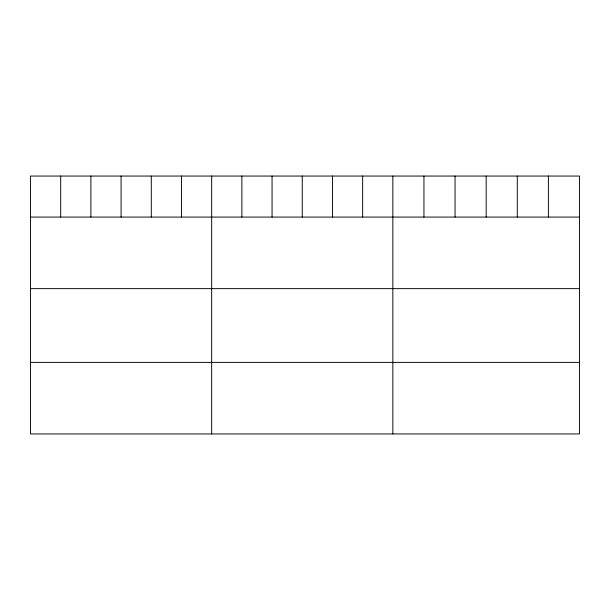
<?xml version="1.0" encoding="UTF-8"?>
<svg xmlns="http://www.w3.org/2000/svg" width="610" height="610" viewBox="0 0 610 610"><rect width="100%" height="100%" fill="white"/><g stroke="black" fill="none" stroke-linecap="round" stroke-linejoin="round"><path stroke-width="0.91" d="M579.5 217.076L579.5 433.946L30.5 433.946L30.5 176.054L579.5 176.054L579.5 217.076L30.5 217.076M30.5 288.644L579.5 288.644M30.5 362.378L579.5 362.378M548.39 176.054L548.39 217.076M517.28 176.054L517.28 217.076M486.17 176.054L486.17 217.076M455.06 176.054L455.06 217.076M423.95 176.054L423.95 217.076M392.84 176.054L392.84 433.946M362.645 176.054L362.645 217.076M332.45 176.054L332.45 217.076M302.255 176.054L302.255 217.076M272.06 176.054L272.06 217.076M241.865 176.054L241.865 217.076M211.67 176.054L211.67 433.946M181.475 176.054L181.475 217.076M151.28 176.054L151.28 217.076M121.085 176.054L121.085 217.076M90.89 176.054L90.89 217.076M60.695 176.054L60.695 217.076"/></g></svg>
